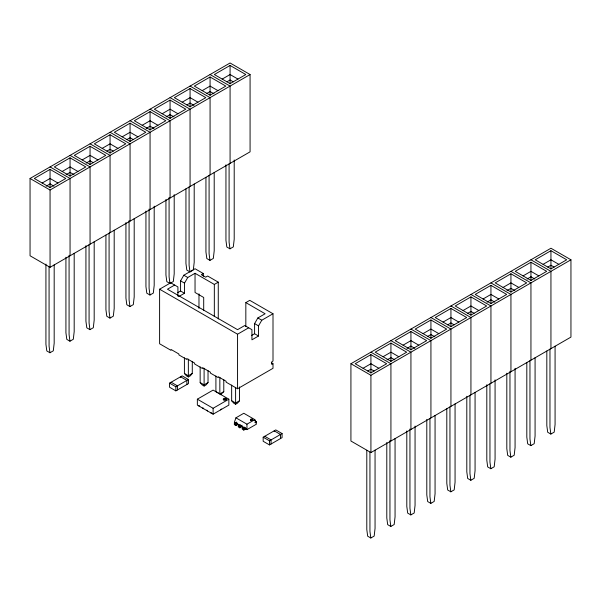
<?xml version="1.0" encoding="UTF-8"?>
<svg xmlns="http://www.w3.org/2000/svg" width="601" height="601" viewBox="0 0 601 601"><rect width="100%" height="100%" fill="white"/><g stroke="black" fill="none" stroke-linecap="round" stroke-linejoin="round"><path stroke-width="0.9" d="M193.319 269.977L194.198 262.306L194.198 183.996M237.5 424.186L237.628 423.382L236.05 422.473M243.803 427.822L243.923 427.018L245.501 427.935L245.373 428.731M235.923 417.823L234.352 422.368L239.859 425.546L239.987 424.749L241.564 425.658L241.437 426.455L246.951 429.64L256.402 424.186L254.824 419.641L243.803 413.27L235.923 417.823L246.951 424.186L254.824 419.641M218.268 318.966L218.268 282.154L214.332 284.431L195.04 273.29L187.76 277.497L184.507 283.131L184.507 293.265L180.57 290.989L180.57 280.862L183.823 275.22L195.04 268.745L203.311 273.523L203.311 276.257M177.911 296.15L177.911 286.94L170.714 282.786L159.603 289.209L159.603 343.764L171.022 350.36L171.022 349.451L178.895 353.997L178.895 354.906L186.768 359.451L186.768 358.542L194.641 363.087L194.641 363.996L202.522 368.541L202.522 367.632L210.395 372.184L210.395 373.093L218.268 377.638L218.268 376.729L226.141 381.274L226.141 382.183L237.56 388.779L273.004 368.315L273.004 363.77L271.817 364.454L271.817 361.727L273.004 361.043L273.004 313.76L261.788 320.228L258.528 325.87L258.528 336.004L254.591 333.728L254.591 323.601L257.852 317.959L265.124 313.76L245.832 302.619L245.832 326.538M192.282 361.486L192.282 373.461L190.337 375.805L188.368 376.94L186.4 375.805L184.409 373.461L184.409 357.805M208.029 370.584L208.029 382.552L206.09 384.895L204.122 386.037L202.146 384.895L200.156 382.552L200.156 366.895M223.782 379.674L223.782 391.642L220.522 394.752M239.529 386.924L239.529 400.739L237.59 403.083L235.622 404.218L233.646 403.083L231.655 400.739L231.655 385.083M30.05 178.474L230.078 62.992L250.076 74.539L250.076 151.828L50.056 267.317L30.05 255.763L30.05 178.474L50.056 190.021L250.076 74.539M50.056 169.377L34.302 178.474L50.056 187.565L65.802 178.474L50.056 169.377L50.056 183.929L46.112 186.205M70.054 157.83L54.308 166.928L70.054 176.018L85.808 166.928L70.054 157.83L70.054 172.382L66.118 174.651M90.06 146.283L74.306 155.374L90.06 164.471L105.806 155.374L90.06 146.283L90.06 160.835L86.123 163.104M110.058 134.737L94.312 143.827L110.058 152.924L125.812 143.827L110.058 134.737L110.058 149.281L106.91 151.106M130.064 123.19L114.31 132.28L130.064 141.37L145.81 132.28L130.064 123.19L130.064 141.603M150.062 111.636L134.316 120.733L150.062 129.824L165.816 120.733L150.062 111.636L150.062 126.187L146.126 128.464M170.068 100.089L154.314 109.187L170.068 118.277L185.814 109.187L170.068 100.089L170.068 114.641L166.131 116.91M190.066 88.542L174.32 97.632L190.066 106.73L205.82 97.632L190.066 88.542L190.066 103.094L194.01 105.363M210.072 76.996L194.318 86.086L210.072 95.183L225.818 86.086L210.072 76.996L210.072 95.409M230.078 65.449L214.324 74.539L230.078 83.629L245.824 74.539L230.078 65.449L230.078 83.862M42.175 183.02L50.056 178.474L57.929 183.02M62.181 171.473L70.054 166.928L77.927 171.473M82.179 159.926L90.06 155.374L97.933 159.926M102.185 148.372L110.058 143.827L117.931 148.372M122.191 136.825L130.064 132.28L137.937 136.825M142.189 125.278L150.062 120.733L157.943 125.278M162.195 113.732L170.068 109.187L177.941 113.732M182.193 102.185L190.066 97.632L197.947 102.185M202.199 90.631L210.072 86.086L217.945 90.631M222.197 79.084L230.078 74.539L237.951 79.084M126.909 139.552L130.064 137.734L133.212 139.552M186.919 104.912L190.066 103.094M206.924 93.358L210.072 91.54L214.009 93.816M226.923 81.811L230.078 79.993L233.226 81.811M45.924 264.102L45.924 344.275L46.803 350.939L49.951 352.757L53.301 350.819L54.18 343.141L54.18 264.838M65.922 257.213L65.922 332.729L66.801 339.385L69.949 341.21L73.307 339.272L74.186 331.594L74.186 253.284M85.928 245.666L85.928 321.182L86.807 327.838L89.955 329.656L93.313 327.725L94.184 320.048L94.184 241.737M105.926 235.051L105.926 309.635L106.805 316.291L109.96 318.109L113.311 316.171L114.19 308.501L114.19 230.191M125.932 222.573L125.932 298.081L126.811 304.745L129.959 306.563L133.317 304.624L134.196 296.954L134.196 218.644M145.938 211.026L145.938 286.534L146.809 293.198L149.965 295.016L153.315 293.078L154.194 285.4L154.194 206.158M165.936 199.472L165.936 274.988L166.815 281.644L169.963 283.469L173.321 281.531L174.2 273.853L174.2 194.611M185.942 188.857L185.942 263.441L186.813 270.097L189.969 271.915L192.651 270.367M205.94 177.31L205.94 251.887L206.819 258.55L209.967 260.368L213.325 258.43L214.204 250.76L214.204 172.449M225.946 164.832L225.946 240.34L226.825 247.003L229.973 248.822L233.323 246.883L234.202 239.213L234.202 159.971M174.651 285.062L167.476 289.209L237.56 329.671L244.742 325.524L251.932 329.679L251.932 339.813L258.528 336.004M203.311 273.523L201.335 274.657L205.67 277.159L207.638 276.017L218.268 282.154M177.641 292.679L180.57 290.989M178.64 296.646L184.507 293.265M245.832 302.619L249.768 300.342L273.004 313.76M159.603 289.209L237.56 334.216L248.679 327.8M251.661 335.418L254.591 333.728M169.557 383.137L182.156 375.865L188.459 379.501L188.459 383.596L175.853 390.868L169.557 387.232L169.557 383.137L175.853 386.774L188.459 379.501M192.282 373.461L188.346 375.73L184.409 373.461M208.029 382.552L204.092 384.828L200.156 382.552M197.353 399.184L213.107 390.094L228.853 399.184L228.853 405.097L213.107 414.194L197.353 405.097L197.353 399.184L213.107 408.282L228.853 399.184M215.909 375.993L215.909 391.642L219.846 393.918L223.782 391.642M239.529 400.739L235.592 403.008L231.655 400.739M238.289 424.186L235.93 425.546L234.352 424.637L234.352 423.457L236.719 422.09M234.352 423.457L235.93 424.366L237.5 423.457M242.226 426.455L239.867 427.822L238.289 426.913L238.289 425.726L239.867 424.817M238.289 425.726L239.867 426.635L242.226 425.275M350.924 363.725L550.944 248.243L570.95 259.79L570.95 337.086L370.922 452.568L350.924 441.021L350.924 363.725L370.922 375.279L570.95 259.79M246.162 428.731L243.803 430.091L242.226 429.182L242.226 428.002L243.803 427.093M370.922 354.635L355.176 363.725L370.922 372.823L386.676 363.725L370.922 354.635L370.922 373.048M390.928 343.088L375.182 352.178L390.928 361.276L406.682 352.178L390.928 343.088L390.928 361.501M410.934 331.542L395.18 340.632L410.934 349.722L426.68 340.632L410.934 331.542L410.934 346.086L406.99 348.362M430.932 319.987L415.186 329.085L430.932 338.175L446.686 329.085L430.932 319.987L430.932 334.539L434.869 336.815M450.938 308.441L435.184 317.531L450.938 326.628L466.684 317.531L450.938 308.441L450.938 322.992L447.783 324.81M470.936 296.894L455.19 305.984L470.936 315.082L486.69 305.984L470.936 296.894L470.936 315.307M490.942 285.347L475.188 294.437L490.942 303.528L506.688 294.437L490.942 285.347L490.942 299.891L487.005 302.168M510.94 273.793L495.194 282.891L510.94 291.981L526.694 282.891L510.94 273.793L510.94 288.345L507.004 290.621M530.946 262.246L515.192 271.344L530.946 280.434L546.692 271.344L530.946 262.246L530.946 276.798L527.009 279.074M550.944 250.7L535.198 259.79L550.944 268.887L566.698 259.79L550.944 250.7L550.944 269.113M242.226 428.002L243.803 428.911L245.381 428.002M254.824 422.548L256.402 421.639L256.402 422.819M363.049 368.278L370.922 363.725L378.803 368.278M383.055 356.724L390.928 352.178L398.801 356.724M403.053 345.177L410.934 340.632L418.807 345.177M423.059 333.63L430.932 329.085L438.805 333.63M443.057 322.083L450.938 317.538L458.811 322.083M463.063 310.529L470.936 305.984L478.809 310.529M483.069 298.982L490.942 294.437L498.815 298.982M503.067 287.436L510.94 282.891L518.821 287.436M523.073 275.889L530.946 271.344L538.819 275.889M543.071 264.342L550.944 259.79L558.825 264.342M367.774 371.005L370.922 369.187L374.077 371.005M386.991 359.909L390.928 357.633L394.865 359.909M427.784 336.357L430.932 334.539M467.788 313.264L470.936 311.446L474.091 313.264M547.796 267.069L550.944 265.251L554.099 267.069M263.178 437.19L275.784 429.918L282.079 433.554L282.079 437.648L269.481 444.92L263.178 441.284L263.178 437.19L269.481 440.826L282.079 433.554M366.798 450.292L366.798 529.534L367.677 536.19L370.825 538.008L374.175 536.069L375.054 528.399L375.054 450.089M386.796 442.471L386.796 517.979L387.675 524.643L390.823 526.461L394.181 524.523L395.06 516.852L395.06 438.542M406.802 430.925L406.802 506.433L407.681 513.096L410.829 514.914L414.187 512.976L415.058 505.306L415.058 426.064M426.8 419.37L426.8 494.886L427.679 501.55L430.834 503.368L434.185 501.429L435.064 493.752L435.064 415.449M446.806 408.755L446.806 483.339L447.685 489.995L450.833 491.813L454.191 489.883L455.062 482.205L455.062 403.895M466.804 396.277L466.804 471.793L467.683 478.449L470.838 480.267L474.189 478.328L475.068 470.658L475.068 392.348M486.81 384.73L486.81 460.238L487.689 466.902L490.837 468.72L494.195 466.782L495.074 459.111L495.074 379.87M506.816 373.183L506.816 448.692L507.687 455.355L510.842 457.173L514.193 455.235L515.072 447.565L515.072 368.323M526.814 362.568L526.814 437.145L527.693 443.808L530.841 445.626L534.199 443.688L535.078 436.01L535.078 357.7M546.82 351.014L546.82 425.598L547.699 432.254L550.847 434.072L554.197 432.142L555.076 424.464L555.076 346.153M210.072 74.539L230.078 86.086L230.078 163.382M530.946 259.79L550.944 271.344L550.944 348.633M530.946 276.798L534.882 279.074M190.066 86.086L210.072 97.632L210.072 174.929M510.94 271.344L530.946 282.891L530.946 360.179M510.94 288.345L514.877 290.621M170.068 97.632L190.066 109.187L190.066 186.475M490.942 282.891L510.94 294.437L510.94 371.734M170.068 114.641L174.005 116.91M490.942 299.891L494.878 302.168M150.062 109.187L170.068 120.733L170.068 198.022M470.936 294.437L490.942 305.984L490.942 383.28M150.062 126.187L153.999 128.464M130.064 120.733L150.062 132.28L150.062 209.576M450.938 305.984L470.936 317.531L470.936 394.827M450.938 322.992L454.086 324.81M110.058 132.28L130.064 143.827L130.064 221.123M430.932 317.531L450.938 329.085L450.938 406.374M110.058 149.281L113.213 151.106M90.06 143.827L110.058 155.374L110.058 232.67M410.934 329.085L430.932 340.632L430.932 417.92M90.06 160.835L93.208 162.653M410.934 346.086L414.87 348.362M70.054 155.374L90.06 166.928L90.06 244.216M390.928 340.632L410.934 352.178L410.934 429.475M70.054 172.382L73.991 174.651M50.056 166.928L70.054 178.474L70.054 255.763M370.922 352.178L390.928 363.725L390.928 441.021M50.056 183.929L53.992 186.205M183.823 275.22L187.76 277.497M257.852 317.959L261.788 320.228M180.57 280.862L184.507 283.131M254.591 323.601L258.528 325.87M271.374 362.831L273.004 363.77M254.824 420.73L256.402 421.639M550.847 434.072L549.968 427.416L549.968 349.106M530.841 445.626L529.962 438.963L529.962 360.653M510.842 457.173L509.964 450.51L509.964 371.268M490.837 468.72L489.958 462.056L489.958 383.754M470.838 480.267L469.959 473.611L469.959 395.3M450.833 491.813L449.954 485.157L449.954 406.847M430.834 503.368L429.955 496.704L429.955 418.394M410.829 514.914L409.95 508.251L409.95 429.009M390.823 526.461L389.951 519.805L389.951 440.563M370.825 538.008L369.946 531.352L369.946 452.11M229.973 248.822L229.094 242.158L229.094 163.848M209.967 260.368L209.088 253.712L209.088 175.402M189.969 271.915L189.09 265.259L189.09 186.949M169.963 283.469L169.084 276.806L169.084 197.564M149.965 295.016L149.086 288.352L149.086 209.11M129.959 306.563L129.08 299.899L129.08 220.657M109.96 318.109L109.081 311.453L109.081 233.143M89.955 329.656L89.076 323L89.076 244.69M69.949 341.21L69.077 334.547L69.077 255.305M49.951 352.757L49.072 346.093L49.072 266.852M235.622 404.218L235.592 387.36M204.122 386.037L204.092 368.248M188.368 376.94L188.346 359.158M530.946 276.926L530.946 280.659M510.94 288.472L510.94 292.214M490.942 300.019L490.942 303.76M450.938 323.12L450.938 326.854M430.932 334.667L430.932 338.401M410.934 346.214L410.934 349.955M370.922 375.279L370.922 452.568M280.502 438.557L280.502 434.463L274.206 430.827L274.206 431.285M271.059 444.011L271.059 439.917L264.756 436.281L264.756 436.739M269.481 440.826L269.481 444.92M246.951 424.186L246.951 429.64M243.803 428.911L243.803 430.091M239.867 426.635L239.867 427.822M237.56 334.216L237.56 388.779M235.93 424.366L235.93 425.546M221.371 409.416L221.371 408.965L220.582 409.874M219.846 377.345L219.846 393.918M214.332 284.431L214.332 316.637M213.107 408.282L213.107 414.194M211.529 413.285L210.741 412.376L210.741 412.827M207.593 411.009L206.804 410.1L206.804 410.551M203.701 310.206L203.701 297.48L195.04 292.477L195.04 273.29M203.656 408.733L202.868 407.824L202.868 408.282M199.72 406.464L198.931 405.555L198.931 406.006M198.976 293.836L198.976 308.388M190.066 103.214L190.066 106.955M186.881 384.505L186.881 380.41L180.578 376.774L180.578 377.225M177.43 389.959L177.43 385.865L171.127 382.228L171.127 382.687M175.853 386.774L175.853 390.868M170.068 114.768L170.068 118.502M150.062 126.315L150.062 130.049M110.058 149.409L110.058 153.15M90.06 160.955L90.06 164.697M70.054 172.51L70.054 176.243M50.056 184.056L50.056 187.797M50.056 190.021L50.056 267.317M250.602 420.384A1.112 0.646 0 0 1 251.676 419.904A1.112 0.646 0 0 1 252.751 420.384M223.302 399.845A1.668 0.962 0 0 1 224.917 399.132A1.668 0.962 0 0 1 226.532 399.845M251.12 420.197A1.112 0.646 0 0 0 252.788 419.641A1.112 0.646 0 0 0 251.12 419.085A1.112 0.646 0 0 0 251.12 420.197M224.083 400.026A1.668 0.962 0 0 0 226.585 399.184A1.668 0.962 0 0 0 224.083 398.35A1.668 0.962 0 0 0 224.083 400.026"/></g></svg>
